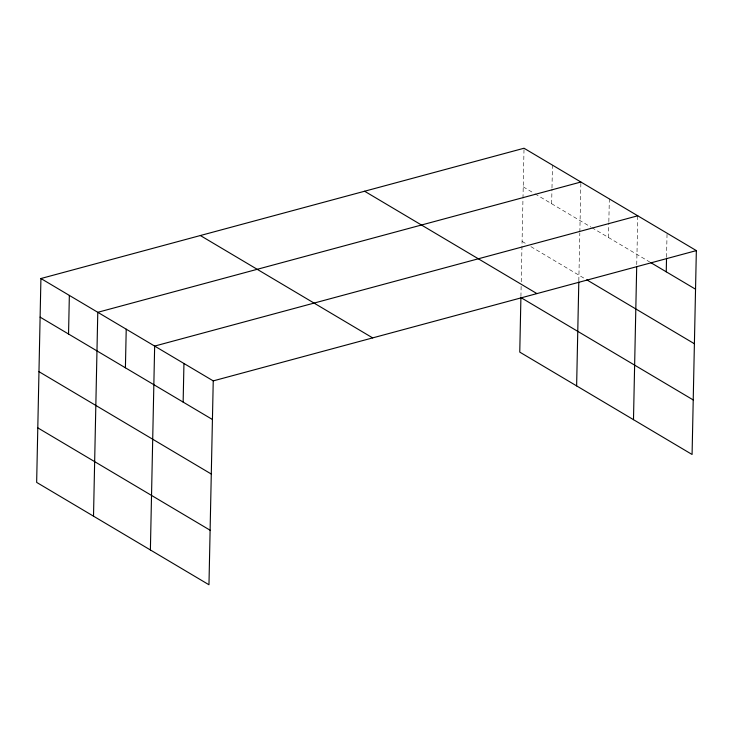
<?xml version="1.0" encoding="UTF-8"?>
<svg xmlns="http://www.w3.org/2000/svg" width="733" height="733" viewBox="0 0 733 733"><rect width="100%" height="100%" fill="white"/><g stroke="black" fill="none" stroke-linecap="round" stroke-linejoin="round"><path stroke-width="0.55" stroke-dasharray="3.67 2.75" d="M520.925 296.453L521.136 286.337M521.227 281.848L522.959 199.349M522.986 198.212L524.031 148.24M551.656 203.747L551.967 188.977M551.986 187.84L552.462 165.127M578.823 280.785L579.821 233.131M579.849 231.994L580.893 182.022M608.518 237.519L608.83 222.759M608.848 221.623L609.325 198.909M636.739 264.64L637.765 215.795M666.554 257.054L667.03 234.34M523.225 186.851L534.009 193.255M534.989 193.842L590.871 227.038M591.852 227.624L649.649 261.956M522.079 241.386L526.001 243.722M530.903 246.636L584.824 278.668"/><path stroke-width="1.1" d="M40.92 278.522L36.65 482.396L208.969 584.76L213.239 380.885L40.92 278.522L524.031 148.24L696.35 250.604L692.08 454.478L519.761 352.115L520.906 297.58L693.226 399.943M68.545 334.028L69.351 295.408M93.512 516.179L97.782 312.304L580.893 182.022M125.407 367.801L126.223 329.19M150.384 549.961L154.654 346.077L637.765 215.795M183.14 402.096L183.946 363.486M576.624 385.897L578.804 281.912M633.486 419.679L636.693 266.913M666.251 271.815L666.535 258.19M213.239 380.885L696.35 250.604M650.62 262.533L695.544 289.214M586.785 279.832L694.398 343.75M364.603 191.231L536.923 293.594M200.347 235.531L372.666 337.895M40.113 317.132L212.433 419.496M38.968 371.668L211.287 474.031M37.795 427.861L210.114 530.225"/></g></svg>
